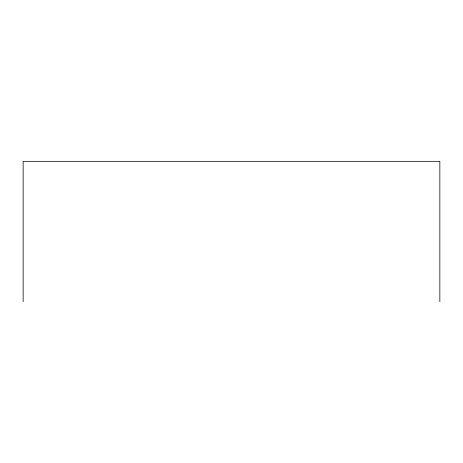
<?xml version="1.0" encoding="UTF-8"?>
<svg xmlns="http://www.w3.org/2000/svg" width="463" height="463" viewBox="0 0 463 463"><rect width="100%" height="100%" fill="white"/><g stroke="black" fill="none" stroke-linecap="round" stroke-linejoin="round"><path stroke-width="0.69" d="M439.85 301.668L439.85 161.332L23.15 161.332L23.15 301.668"/></g></svg>
